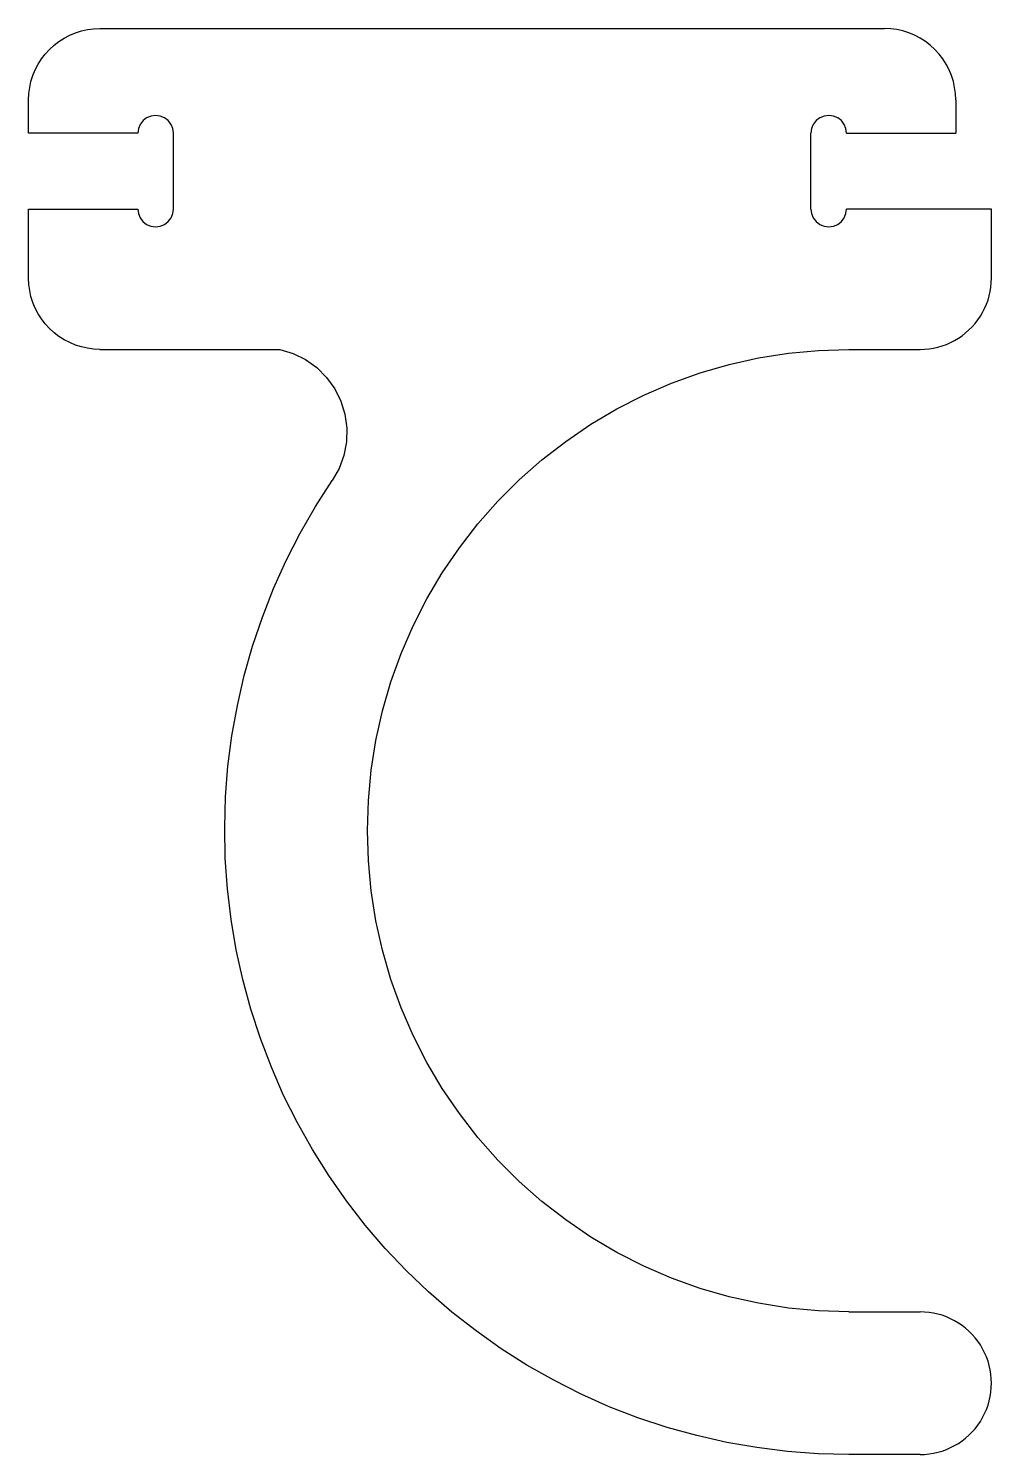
# Model space of a CAD drawing. Extents: x -3.4 to 3.4, y -5 to 5.
import ezdxf

# ---------------------------------------------------------------- set-up
doc = ezdxf.new("R2010")
doc.units = 0
doc.header["$MEASUREMENT"] = 0
doc.layers.get('0').update_dxf_attribs({"linetype": 'CONTINUOUS'})

msp = doc.modelspace()

# ---------------------------------------------------------------- linework, layer by layer
for p, q in [((-2.919, 4.998), (-2.875, 5)), ((-2.875, 5), (2.625, 5)), ((-3.196, 4.883), (-3.162, 4.91)), ((-3.162, 4.91), (-3.125, 4.933)), ((-3.125, 4.933), (-3.086, 4.953)), ((-3.086, 4.953), (-3.046, 4.97)), ((-3.046, 4.97), (-3.004, 4.983)), ((-3.004, 4.983), (-2.962, 4.992)), ((-2.962, 4.992), (-2.919, 4.998)), ((2.669, 4.998), (2.625, 5)), ((2.712, 4.992), (2.669, 4.998)), ((2.754, 4.983), (2.712, 4.992)), ((2.796, 4.97), (2.754, 4.983)), ((2.836, 4.953), (2.796, 4.97)), ((2.875, 4.933), (2.836, 4.953)), ((2.912, 4.91), (2.875, 4.933)), ((2.946, 4.883), (2.912, 4.91)), ((-3.285, 4.787), (-3.258, 4.821)), ((-3.258, 4.821), (-3.229, 4.854)), ((-3.229, 4.854), (-3.196, 4.883)), ((2.979, 4.854), (2.946, 4.883)), ((3.008, 4.821), (2.979, 4.854)), ((3.035, 4.787), (3.008, 4.821)), ((-3.345, 4.671), (-3.328, 4.711)), ((-3.328, 4.711), (-3.308, 4.75)), ((-3.308, 4.75), (-3.285, 4.787)), ((3.058, 4.75), (3.035, 4.787)), ((3.078, 4.711), (3.058, 4.75)), ((3.095, 4.671), (3.078, 4.711)), ((-3.367, 4.587), (-3.358, 4.629)), ((-3.358, 4.629), (-3.345, 4.671)), ((3.108, 4.629), (3.095, 4.671)), ((3.117, 4.587), (3.108, 4.629)), ((-3.375, 4.5), (-3.373, 4.544)), ((-3.375, 4.266), (-3.375, 4.5)), ((-3.373, 4.544), (-3.367, 4.587)), ((3.123, 4.544), (3.117, 4.587)), ((3.125, 4.5), (3.123, 4.544)), ((3.125, 4.5), (3.125, 4.266)), ((-2.592, 4.328), (-2.605, 4.298)), ((-2.572, 4.354), (-2.592, 4.328)), ((-2.547, 4.374), (-2.572, 4.354)), ((-2.516, 4.386), (-2.547, 4.374)), ((-2.484, 4.391), (-2.516, 4.386)), ((-2.452, 4.386), (-2.484, 4.391)), ((-2.422, 4.374), (-2.452, 4.386)), ((-2.396, 4.354), (-2.422, 4.374)), ((-2.376, 4.328), (-2.396, 4.354)), ((-2.363, 4.298), (-2.376, 4.328)), ((2.126, 4.328), (2.114, 4.298)), ((2.146, 4.354), (2.126, 4.328)), ((2.172, 4.374), (2.146, 4.354)), ((2.202, 4.386), (2.172, 4.374)), ((2.234, 4.391), (2.202, 4.386)), ((2.267, 4.386), (2.234, 4.391)), ((2.297, 4.374), (2.267, 4.386)), ((2.323, 4.354), (2.297, 4.374)), ((2.343, 4.328), (2.323, 4.354)), ((2.355, 4.298), (2.343, 4.328)), ((-2.609, 4.266), (-3.375, 4.266)), ((-2.605, 4.298), (-2.609, 4.266)), ((-2.359, 4.266), (-2.363, 4.298)), ((-2.359, 3.734), (-2.359, 4.266)), ((2.114, 4.298), (2.109, 4.266)), ((2.109, 3.734), (2.109, 4.266)), ((2.359, 4.266), (2.355, 4.298)), ((2.359, 4.266), (3.125, 4.266)), ((-3.375, 3.25), (-3.375, 3.734)), ((-3.375, 3.734), (-2.609, 3.734)), ((-2.609, 3.734), (-2.605, 3.702)), ((-2.605, 3.702), (-2.593, 3.672)), ((-2.376, 3.672), (-2.364, 3.702)), ((-2.364, 3.702), (-2.359, 3.734)), ((2.109, 3.734), (2.114, 3.702)), ((2.114, 3.702), (2.126, 3.672)), ((2.343, 3.672), (2.355, 3.702)), ((2.355, 3.702), (2.359, 3.734)), ((3.375, 3.734), (2.359, 3.734)), ((3.375, 3.25), (3.375, 3.734)), ((-2.593, 3.672), (-2.573, 3.646)), ((-2.573, 3.646), (-2.547, 3.626)), ((-2.547, 3.626), (-2.517, 3.614)), ((-2.517, 3.614), (-2.484, 3.609)), ((-2.484, 3.609), (-2.452, 3.614)), ((-2.452, 3.614), (-2.422, 3.626)), ((-2.422, 3.626), (-2.396, 3.646)), ((-2.396, 3.646), (-2.376, 3.672)), ((2.126, 3.672), (2.146, 3.646)), ((2.146, 3.646), (2.172, 3.626)), ((2.172, 3.626), (2.202, 3.614)), ((2.202, 3.614), (2.234, 3.609)), ((2.234, 3.609), (2.267, 3.614)), ((2.267, 3.614), (2.297, 3.626)), ((2.297, 3.626), (2.323, 3.646)), ((2.323, 3.646), (2.343, 3.672)), ((-3.373, 3.206), (-3.375, 3.25)), ((-3.367, 3.163), (-3.373, 3.206)), ((3.371, 3.187), (3.374, 3.219)), ((3.374, 3.219), (3.375, 3.25)), ((-3.358, 3.121), (-3.367, 3.163)), ((-3.345, 3.079), (-3.358, 3.121)), ((3.351, 3.095), (3.359, 3.126)), ((3.359, 3.126), (3.366, 3.156)), ((3.366, 3.156), (3.371, 3.187)), ((-3.328, 3.039), (-3.345, 3.079)), ((-3.308, 3), (-3.328, 3.039)), ((-3.285, 2.963), (-3.308, 3)), ((3.297, 2.982), (3.313, 3.009)), ((3.313, 3.009), (3.327, 3.037)), ((3.327, 3.037), (3.34, 3.066)), ((3.34, 3.066), (3.351, 3.095)), ((-3.258, 2.929), (-3.285, 2.963)), ((-3.229, 2.896), (-3.258, 2.929)), ((3.217, 2.886), (3.239, 2.908)), ((3.239, 2.908), (3.26, 2.931)), ((3.26, 2.931), (3.28, 2.956)), ((3.28, 2.956), (3.297, 2.982)), ((-3.196, 2.867), (-3.229, 2.896)), ((-3.162, 2.84), (-3.196, 2.867)), ((-3.125, 2.817), (-3.162, 2.84)), ((-3.086, 2.797), (-3.125, 2.817)), ((3.088, 2.798), (3.116, 2.812)), ((3.116, 2.812), (3.143, 2.828)), ((3.143, 2.828), (3.169, 2.845)), ((3.169, 2.845), (3.194, 2.865)), ((3.194, 2.865), (3.217, 2.886)), ((-3.046, 2.78), (-3.086, 2.797)), ((-3.004, 2.767), (-3.046, 2.78)), ((-2.962, 2.758), (-3.004, 2.767)), ((-2.919, 2.752), (-2.962, 2.758)), ((-2.875, 2.75), (-2.919, 2.752)), ((-2.875, 2.75), (-1.613, 2.75)), ((-1.613, 2.75), (-1.521, 2.722)), ((-1.521, 2.722), (-1.433, 2.679)), ((1.743, 2.69), (1.952, 2.723)), ((1.952, 2.723), (2.163, 2.743)), ((2.163, 2.743), (2.375, 2.75)), ((2.375, 2.75), (2.875, 2.75)), ((2.875, 2.75), (2.906, 2.751)), ((2.906, 2.751), (2.938, 2.754)), ((2.938, 2.754), (2.969, 2.759)), ((2.969, 2.759), (2.999, 2.766)), ((2.999, 2.766), (3.03, 2.774)), ((3.03, 2.774), (3.059, 2.785)), ((3.059, 2.785), (3.088, 2.798)), ((-1.433, 2.679), (-1.355, 2.622)), ((-1.355, 2.622), (-1.286, 2.553)), ((1.332, 2.585), (1.536, 2.644)), ((1.536, 2.644), (1.743, 2.69)), ((-1.286, 2.553), (-1.229, 2.474)), ((0.938, 2.429), (1.133, 2.513)), ((1.133, 2.513), (1.332, 2.585)), ((-1.229, 2.474), (-1.186, 2.387)), ((0.749, 2.333), (0.938, 2.429)), ((-1.186, 2.387), (-1.157, 2.295)), ((0.567, 2.225), (0.749, 2.333)), ((-1.157, 2.295), (-1.144, 2.198)), ((0.391, 2.105), (0.567, 2.225)), ((-1.147, 2.101), (-1.165, 2.006)), ((-1.144, 2.198), (-1.147, 2.101)), ((0.224, 1.975), (0.391, 2.105)), ((-1.165, 2.006), (-1.198, 1.915)), ((-1.198, 1.915), (-1.246, 1.83)), ((0.065, 1.835), (0.224, 1.975)), ((-1.363, 1.649), (-1.246, 1.83)), ((-0.085, 1.685), (0.065, 1.835)), ((-1.47, 1.462), (-1.363, 1.649)), ((-0.225, 1.526), (-0.085, 1.685)), ((-0.355, 1.359), (-0.225, 1.526)), ((-1.568, 1.27), (-1.47, 1.462)), ((-0.475, 1.183), (-0.355, 1.359)), ((-1.657, 1.074), (-1.568, 1.27)), ((-0.583, 1.001), (-0.475, 1.183)), ((-1.735, 0.873), (-1.657, 1.074)), ((-0.679, 0.812), (-0.583, 1.001)), ((-1.804, 0.669), (-1.735, 0.873)), ((-0.763, 0.617), (-0.679, 0.812)), ((-1.863, 0.462), (-1.804, 0.669)), ((-0.835, 0.418), (-0.763, 0.617)), ((-1.911, 0.252), (-1.863, 0.462)), ((-0.894, 0.214), (-0.835, 0.418)), ((-1.949, 0.04), (-1.911, 0.252)), ((-0.94, 0.007), (-0.894, 0.214)), ((-1.977, -0.174), (-1.949, 0.04)), ((-0.973, -0.202), (-0.94, 0.007)), ((-1.994, -0.388), (-1.977, -0.174)), ((-0.993, -0.413), (-0.973, -0.202)), ((-2, -0.604), (-1.994, -0.388)), ((-1, -0.625), (-0.993, -0.413)), ((-1.996, -0.819), (-2, -0.604)), ((-0.993, -0.837), (-1, -0.625)), ((-1.981, -1.034), (-1.996, -0.819)), ((-0.973, -1.048), (-0.993, -0.837)), ((-1.955, -1.248), (-1.981, -1.034)), ((-0.94, -1.257), (-0.973, -1.048)), ((-1.92, -1.46), (-1.955, -1.248)), ((-0.894, -1.464), (-0.94, -1.257)), ((-1.873, -1.67), (-1.92, -1.46)), ((-0.835, -1.668), (-0.894, -1.464)), ((-1.817, -1.878), (-1.873, -1.67)), ((-0.763, -1.867), (-0.835, -1.668)), ((-1.75, -2.083), (-1.817, -1.878)), ((-0.679, -2.062), (-0.763, -1.867)), ((-1.673, -2.284), (-1.75, -2.083)), ((-0.583, -2.251), (-0.679, -2.062)), ((-1.587, -2.482), (-1.673, -2.284)), ((-0.475, -2.433), (-0.583, -2.251)), ((-1.49, -2.674), (-1.587, -2.482)), ((-0.355, -2.609), (-0.475, -2.433)), ((-1.385, -2.862), (-1.49, -2.674)), ((-0.225, -2.776), (-0.355, -2.609)), ((-0.085, -2.935), (-0.225, -2.776)), ((-1.27, -3.044), (-1.385, -2.862)), ((0.065, -3.085), (-0.085, -2.935)), ((-1.147, -3.221), (-1.27, -3.044)), ((0.224, -3.225), (0.065, -3.085)), ((-1.015, -3.391), (-1.147, -3.221)), ((0.391, -3.355), (0.224, -3.225)), ((-0.874, -3.555), (-1.015, -3.391)), ((0.567, -3.475), (0.391, -3.355)), ((0.749, -3.583), (0.567, -3.475)), ((-0.726, -3.711), (-0.874, -3.555)), ((0.938, -3.679), (0.749, -3.583)), ((1.133, -3.763), (0.938, -3.679)), ((-0.571, -3.86), (-0.726, -3.711)), ((1.332, -3.835), (1.133, -3.763)), ((-0.408, -4.001), (-0.571, -3.86)), ((1.536, -3.894), (1.332, -3.835)), ((1.743, -3.94), (1.536, -3.894)), ((1.952, -3.973), (1.743, -3.94)), ((2.163, -3.993), (1.952, -3.973)), ((2.375, -4), (2.163, -3.993)), ((2.375, -4), (2.875, -4)), ((2.906, -4.001), (2.875, -4)), ((-0.238, -4.134), (-0.408, -4.001)), ((2.938, -4.004), (2.906, -4.001)), ((2.969, -4.009), (2.938, -4.004)), ((2.999, -4.016), (2.969, -4.009)), ((3.03, -4.024), (2.999, -4.016)), ((3.059, -4.035), (3.03, -4.024)), ((3.088, -4.048), (3.059, -4.035)), ((3.116, -4.062), (3.088, -4.048)), ((3.143, -4.078), (3.116, -4.062)), ((3.169, -4.095), (3.143, -4.078)), ((3.194, -4.115), (3.169, -4.095)), ((-0.062, -4.258), (-0.238, -4.134)), ((3.217, -4.136), (3.194, -4.115)), ((3.239, -4.158), (3.217, -4.136)), ((3.26, -4.181), (3.239, -4.158)), ((3.28, -4.206), (3.26, -4.181)), ((0.119, -4.374), (-0.062, -4.258)), ((3.297, -4.232), (3.28, -4.206)), ((3.313, -4.259), (3.297, -4.232)), ((3.327, -4.287), (3.313, -4.259)), ((3.34, -4.316), (3.327, -4.287)), ((0.307, -4.48), (0.119, -4.374)), ((3.351, -4.345), (3.34, -4.316)), ((3.359, -4.376), (3.351, -4.345)), ((3.366, -4.406), (3.359, -4.376)), ((0.499, -4.577), (0.307, -4.48)), ((3.371, -4.437), (3.366, -4.406)), ((3.374, -4.469), (3.371, -4.437)), ((3.375, -4.5), (3.374, -4.469)), ((3.374, -4.531), (3.375, -4.5)), ((0.696, -4.665), (0.499, -4.577)), ((3.359, -4.624), (3.366, -4.594)), ((3.366, -4.594), (3.371, -4.563)), ((3.371, -4.563), (3.374, -4.531)), ((0.897, -4.743), (0.696, -4.665)), ((3.327, -4.713), (3.34, -4.684)), ((3.34, -4.684), (3.351, -4.655)), ((3.351, -4.655), (3.359, -4.624)), ((1.101, -4.81), (0.897, -4.743)), ((3.26, -4.819), (3.28, -4.794)), ((3.28, -4.794), (3.297, -4.768)), ((3.297, -4.768), (3.313, -4.741)), ((3.313, -4.741), (3.327, -4.713)), ((1.309, -4.868), (1.101, -4.81)), ((1.519, -4.915), (1.309, -4.868)), ((3.169, -4.905), (3.194, -4.885)), ((3.194, -4.885), (3.217, -4.864)), ((3.217, -4.864), (3.239, -4.842)), ((3.239, -4.842), (3.26, -4.819)), ((1.731, -4.952), (1.519, -4.915)), ((1.945, -4.979), (1.731, -4.952)), ((2.16, -4.995), (1.945, -4.979)), ((2.375, -5), (2.16, -4.995)), ((2.875, -5), (2.375, -5)), ((2.875, -5), (2.906, -4.999)), ((2.906, -4.999), (2.938, -4.996)), ((2.938, -4.996), (2.969, -4.991)), ((2.969, -4.991), (2.999, -4.984)), ((2.999, -4.984), (3.03, -4.976)), ((3.03, -4.976), (3.059, -4.965)), ((3.059, -4.965), (3.088, -4.952)), ((3.088, -4.952), (3.116, -4.938)), ((3.116, -4.938), (3.143, -4.922)), ((3.143, -4.922), (3.169, -4.905))]:
    msp.add_line(p, q)

doc.saveas('drawing.dxf')
